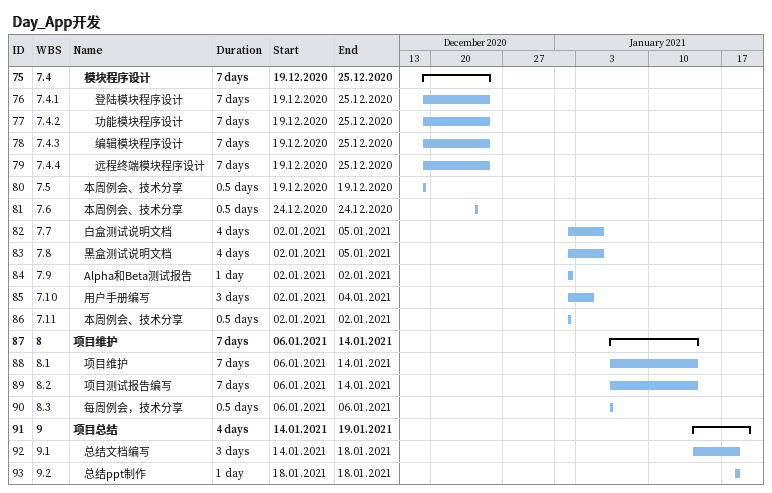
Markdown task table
Day_App开发

| ID | WBS | Task | Duration | Start | Finish |
|---|---|---|---|---|---|
| 75 | 7.4 | **模块程序设计** | 7d | 2020-12-19 | 2020-12-25 |
| 76 | 7.4.1 | 登陆模块程序设计 | 7d | 2020-12-19 | 2020-12-25 |
| 77 | 7.4.2 | 功能模块程序设计 | 7d | 2020-12-19 | 2020-12-25 |
| 78 | 7.4.3 | 编辑模块程序设计 | 7d | 2020-12-19 | 2020-12-25 |
| 79 | 7.4.4 | 远程终端模块程序设计 | 7d | 2020-12-19 | 2020-12-25 |
| 80 | 7.5 | 本周例会、技术分享 | 0.5d | 2020-12-19 | 2020-12-19 |
| 81 | 7.6 | 本周例会、技术分享 | 0.5d | 2020-12-24 | 2020-12-24 |
| 82 | 7.7 | 白盒测试说明文档 | 4d | 2021-01-02 | 2021-01-05 |
| 83 | 7.8 | 黑盒测试说明文档 | 4d | 2021-01-02 | 2021-01-05 |
| 84 | 7.9 | Alpha和Beta测试报告 | 1d | 2021-01-02 | 2021-01-02 |
| 85 | 7.10 | 用户手册编写 | 3d | 2021-01-02 | 2021-01-04 |
| 86 | 7.11 | 本周例会、技术分享 | 0.5d | 2021-01-02 | 2021-01-02 |
| 87 | 8 | **项目维护** | 7d | 2021-01-06 | 2021-01-14 |
| 88 | 8.1 | 项目维护 | 7d | 2021-01-06 | 2021-01-14 |
| 89 | 8.2 | 项目测试报告编写 | 7d | 2021-01-06 | 2021-01-14 |
| 90 | 8.3 | 每周例会，技术分享 | 0.5d | 2021-01-06 | 2021-01-06 |
| 91 | 9 | **项目总结** | 4d | 2021-01-14 | 2021-01-19 |
| 92 | 9.1 | 总结文档编写 | 3d | 2021-01-14 | 2021-01-18 |
| 93 | 9.2 | 总结ppt制作 | 1d | 2021-01-18 | 2021-01-18 |
